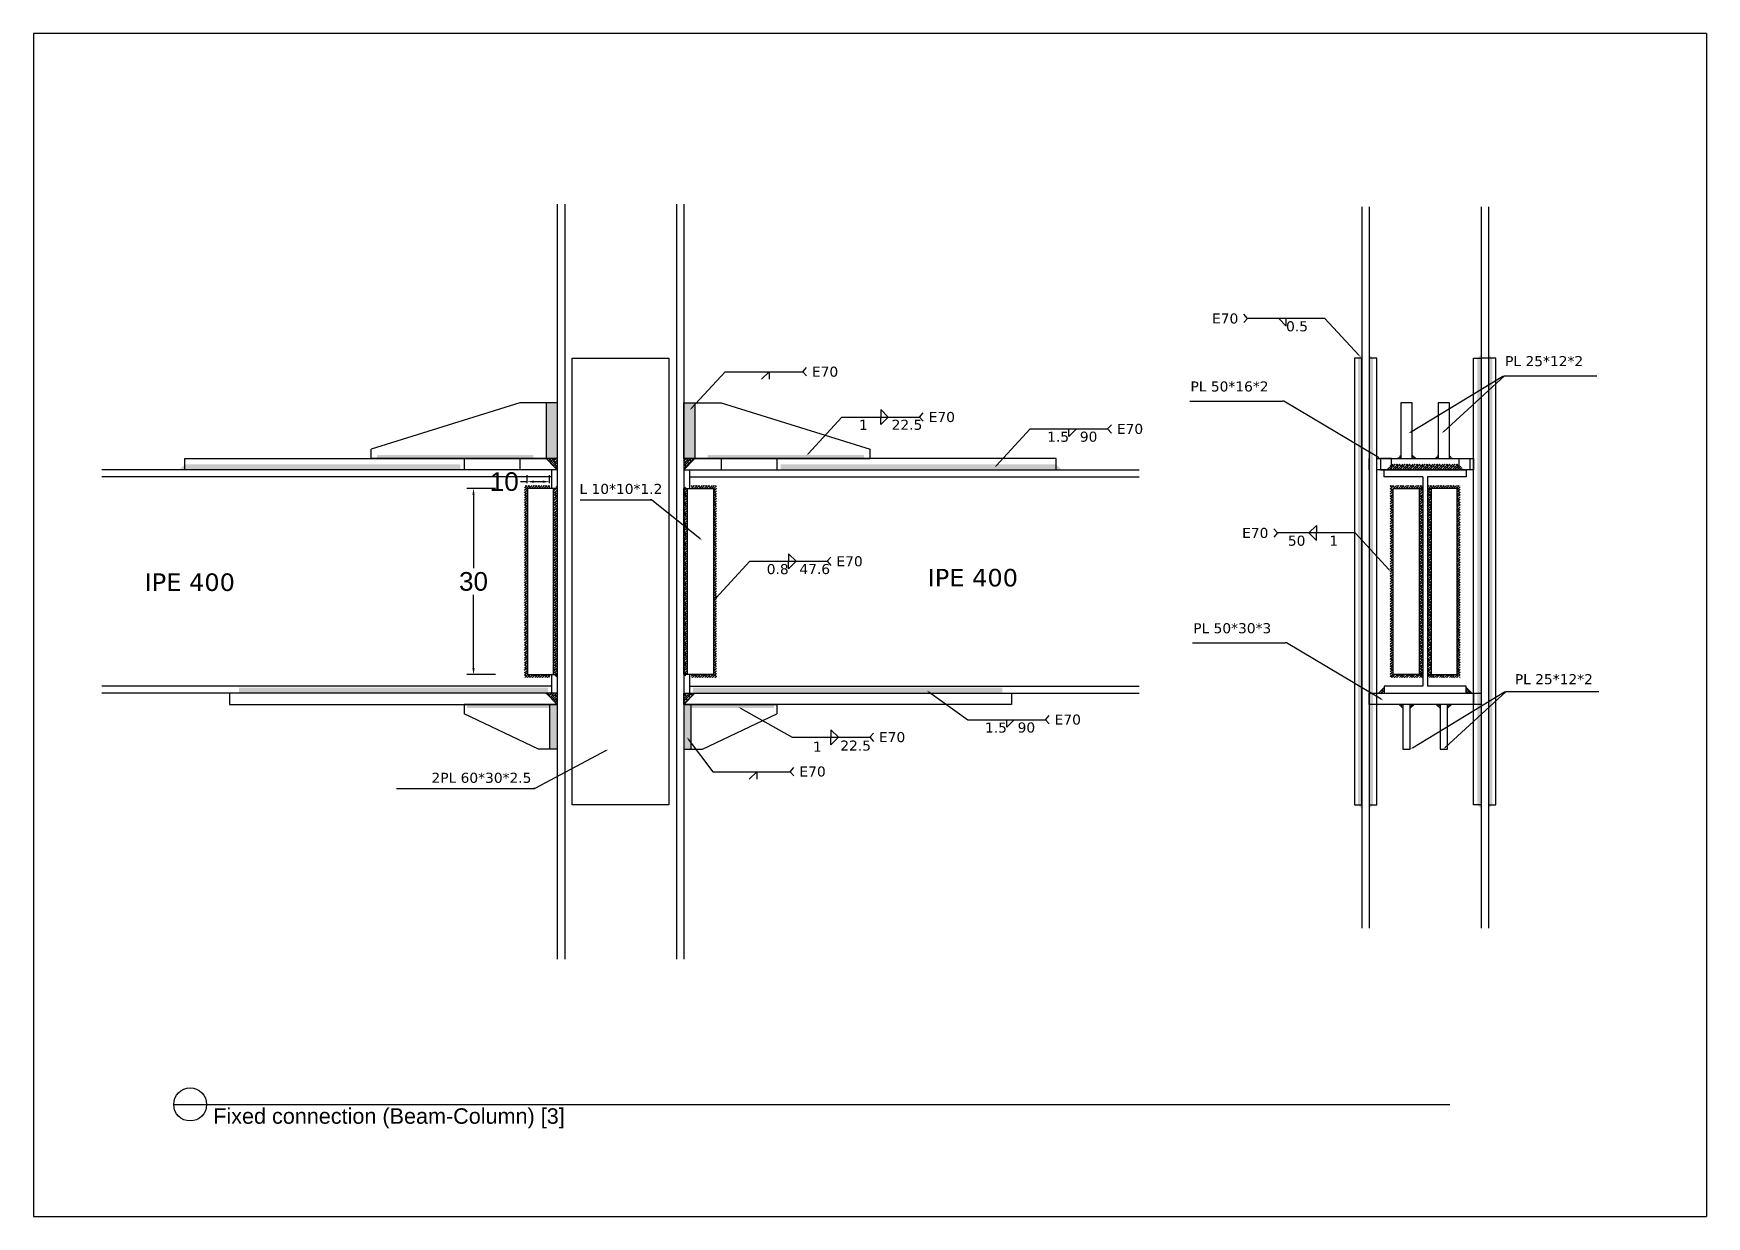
# Model space of a CAD drawing. Header units: metres. Extents: x 158 to 495, y 93 to 262.
# Drawn here: x 273.16 to 318.09, y 145.29 to 177.06 of the extents above; entities that cross this region are included whole.
import ezdxf
from ezdxf import colors
from ezdxf.entities.mleader import LeaderData, LeaderLine
from ezdxf.enums import TextEntityAlignment as Align
from ezdxf.math import Vec2, Vec3

# ---------------------------------------------------------------- set-up
doc = ezdxf.new("R2010")
doc.units = ezdxf.units.M
doc.header["$MEASUREMENT"] = 0
doc.styles.get("Standard").update_dxf_attribs({"font": 'arial.ttf'})
doc.styles.add('style1', font='verdana.ttf')
doc.dimstyles.get("Standard").update_dxf_attribs({"dimtxt": 0.18, "dimasz": 0.18, "dimexe": 0.18, "dimexo": 0.0625, "dimgap": 0.09, "dimtad": 0, "dimtih": 1, "dimtoh": 1, "dimdec": 4, "dimzin": 0, "dimdsep": 46, "dimtxsty": 'Standard', "dimcen": 0.09, "dimadec": 0, "dimazin": 0, "dimtfac": 1, "dimtdec": 4, "dimtofl": 0, "dimtmove": 0, "dimatfit": 3, "dimfxl": 1, "dimtolj": 1, "dimtzin": 0, "dimarcsym": 0})
pattern_1 = [(45, (66.594396, 16.915756), (-0.033587572, 0.033587572), []), (135, (66.594396, 16.915756), (-0.100762716, 0.033587572), [0.11875, -0.07125])]
pattern_2 = [(45, (66.594396, 16.915756), (-0.042426407, 0.042426407), []), (135, (66.594396, 16.915756), (-0.12727922, 0.042426407), [0.15, -0.09])]
pattern_3 = [(45, (57.3002, 16.915756), (-0.033587572, 0.033587572), []), (135, (57.3002, 16.915756), (-0.100762716, 0.033587572), [0.11875, -0.07125])]

# ---------------------------------------------------------------- blocks, each defined once
blk = doc.blocks.new('*D99')
at = {"color": 0, "lineweight": -2, "transparency": 16777216}
for p, q in [((285.566, 164.842), (284.796, 164.842)), ((284.976, 164.662), (284.976, 162.697)), ((284.976, 160.022), (284.976, 161.986)), ((285.566, 159.842), (284.796, 159.842))]:
    blk.add_line(p, q, dxfattribs=at)
at = {"color": 0, "transparency": 16777216}
for points in [[(284.946, 164.662), (285.006, 164.662), (284.976, 164.842)], [(284.946, 160.022), (285.006, 160.022), (284.976, 159.842)]]:
    blk.add_solid(points, dxfattribs=at)
at = {"layer": 'Defpoints', "color": 0, "transparency": 16777216}
for p in [(285.628, 164.842), (284.976, 159.842), (285.628, 159.842)]:
    blk.add_point(p, dxfattribs=at)
at = {"color": 0, "transparency": 16777216, "insert": (284.976, 162.342), "char_height": 2, "attachment_point": 5}
blk.add_mtext('\\A1;{\\H0.25x;30}', dxfattribs=at)
blk = doc.blocks.new('*D100')
at = {"color": 0, "lineweight": -2, "transparency": 16777216}
for p, q in [((286.417, 165.022), (286.237, 165.022)), ((286.417, 164.986), (286.417, 165.202)), ((286.837, 165.022), (286.597, 165.022)), ((287.017, 164.986), (287.017, 165.202))]:
    blk.add_line(p, q, dxfattribs=at)
at = {"color": 0, "transparency": 16777216}
for points in [[(286.597, 165.052), (286.597, 164.992), (286.417, 165.022)], [(286.837, 165.052), (286.837, 164.992), (287.017, 165.022)]]:
    blk.add_solid(points, dxfattribs=at)
at = {"layer": 'Defpoints', "color": 0, "transparency": 16777216}
for p in [(286.417, 165.022), (286.417, 164.923), (287.017, 164.923)]:
    blk.add_point(p, dxfattribs=at)
at = {"color": 0, "transparency": 16777216, "insert": (285.803, 165.022), "char_height": 2, "attachment_point": 5}
blk.add_mtext('\\A1;{\\H0.25x;10}', dxfattribs=at)

msp = doc.modelspace()

# ---------------------------------------------------------------- hatches: boundary and pattern name
h = msp.add_hatch()
h.set_pattern_fill('ANSI38', color=256, scale=0.38)
h.set_pattern_definition(pattern_1)
h.paths.add_polyline_path([(308.83386, 168.44175), (308.83386, 168.34175), (308.73386, 168.34175)])
h.paths.add_polyline_path([(308.73386, 168.34175), (308.83386, 168.34175), (308.83386, 156.34175), (308.73386, 156.34175)])
h.paths.add_polyline_path([(308.73386, 156.34175), (308.83386, 156.34175), (308.83386, 156.24175)])
h = msp.add_hatch()
h.set_pattern_fill('ANSI38', color=256, scale=0.38)
h.set_pattern_definition(pattern_1)
h.paths.add_polyline_path([(309.03386, 168.44175), (309.03386, 168.34175), (309.13386, 168.34175)])
h.paths.add_polyline_path([(309.13386, 168.34175), (309.03386, 168.34175), (309.03386, 156.34175), (309.13386, 156.34175)])
h.paths.add_polyline_path([(309.13386, 156.34175), (309.03386, 156.34175), (309.03386, 156.24175)])
h = msp.add_hatch()
h.set_pattern_fill('ANSI38', color=256, scale=0.38)
h.set_pattern_definition(pattern_1)
h.paths.add_polyline_path([(312.03386, 168.44175), (312.03386, 168.34175), (311.93386, 168.34175)])
h.paths.add_polyline_path([(311.93386, 168.34175), (312.03386, 168.34175), (312.03386, 156.34175), (311.93386, 156.34175)])
h.paths.add_polyline_path([(311.93386, 156.34175), (312.03386, 156.34175), (312.03386, 156.24175)])
h = msp.add_hatch()
h.set_pattern_fill('ANSI38', color=256, scale=0.38)
h.set_pattern_definition(pattern_1)
h.paths.add_polyline_path([(312.23386, 168.44175), (312.23386, 168.34175), (312.33386, 168.34175)])
h.paths.add_polyline_path([(312.33386, 168.34175), (312.23386, 168.34175), (312.23386, 156.34175), (312.33386, 156.34175)])
h.paths.add_polyline_path([(312.33386, 156.34175), (312.23386, 156.34175), (312.23386, 156.24175)])
h = msp.add_hatch()
h.set_pattern_fill('ANSI38', color=256, scale=0.48)
h.set_pattern_definition(pattern_2)
h.paths.add_polyline_path([(282.38517, 165.74175), (286.58517, 165.74175), (286.58517, 165.64175), (282.38517, 165.64175)])
h.paths.add_polyline_path([(277.22429, 165.49175), (284.62429, 165.49175), (284.62429, 165.34175), (277.22429, 165.34175)])
h.paths.add_polyline_path([(277.22429, 165.49175), (277.22429, 165.34175), (277.07429, 165.34175)])
h.paths.add_polyline_path([(286.92429, 167.14175), (287.22429, 167.14175), (287.22429, 165.64175), (286.92429, 165.64175)])
h.paths.add_polyline_path([(287.02429, 159.04175), (287.22429, 159.04175), (287.22429, 157.84175), (287.02429, 157.84175)])
h.paths.add_polyline_path([(284.8023, 159.04175), (287.0023, 159.04175), (287.0023, 158.94175), (284.8023, 158.94175)])
h.paths.add_polyline_path([(278.67454, 159.49175), (286.97454, 159.49175), (286.97454, 159.34175), (278.67454, 159.34175)])
h = msp.add_hatch()
h.set_pattern_fill('ANSI38', color=256, scale=0.48)
h.set_pattern_definition(pattern_2)
h.paths.add_polyline_path([(295.4634, 165.74175), (291.2634, 165.74175), (291.2634, 165.64175), (295.4634, 165.64175)])
h.paths.add_polyline_path([(300.62429, 165.49175), (293.22429, 165.49175), (293.22429, 165.34175), (300.62429, 165.34175)])
h.paths.add_polyline_path([(300.62429, 165.49175), (300.62429, 165.34175), (300.77429, 165.34175)])
h.paths.add_polyline_path([(290.92429, 167.14175), (290.62429, 167.14175), (290.62429, 165.64175), (290.92429, 165.64175)])
h.paths.add_polyline_path([(290.82429, 159.04175), (290.62429, 159.04175), (290.62429, 157.84175), (290.82429, 157.84175)])
h.paths.add_polyline_path([(293.04627, 159.04175), (290.84627, 159.04175), (290.84627, 158.94175), (293.04627, 158.94175)])
h.paths.add_polyline_path([(299.17403, 159.49175), (290.87403, 159.49175), (290.87403, 159.34175), (299.17403, 159.34175)])
h = msp.add_hatch()
h.set_pattern_fill('ANSI38', color=256, scale=0.38)
h.set_pattern_definition(pattern_1)
h.paths.add_polyline_path([(286.92429, 165.64175), (287.22429, 165.64175), (287.22429, 165.34175)])
h = msp.add_hatch()
h.set_pattern_fill('ANSI38', color=256, scale=0.38)
h.set_pattern_definition(pattern_1)
h.paths.add_polyline_path([(290.62429, 165.64175), (290.62429, 165.34175), (290.92429, 165.64175)])
h = msp.add_hatch()
h.set_pattern_fill('ANSI38', color=256, scale=0.38)
h.set_pattern_definition(pattern_3)
h.paths.add_polyline_path([(310.88386, 165.7469), (310.77872, 165.64175), (310.88386, 165.64175)])
h.paths.add_polyline_path([(311.18386, 165.7469), (311.18386, 165.64175), (311.28901, 165.64175)])
h.paths.add_polyline_path([(310.18386, 165.7469), (310.18386, 165.64175), (310.28901, 165.64175)])
h.paths.add_polyline_path([(309.88386, 165.7469), (309.77872, 165.64175), (309.88386, 165.64175)])
h.paths.add_polyline_path([(309.63386, 165.49175), (309.48386, 165.34175), (309.63386, 165.34175)])
h.paths.add_polyline_path([(311.43386, 165.49175), (309.63386, 165.49175), (309.63386, 165.34175), (311.43386, 165.34175)])
h.paths.add_polyline_path([(311.43386, 165.49175), (311.43386, 165.34175), (311.58386, 165.34175)])
h = msp.add_hatch()
h.set_pattern_fill('ANSI38', color=256, scale=0.38)
h.set_pattern_definition(pattern_1)
h.paths.add_polyline_path([(286.34429, 164.84175), (286.34429, 164.92175), (286.42429, 164.92175), (287.02429, 164.92175), (287.02429, 164.84175), (286.42429, 164.84175), (286.42429, 159.84175), (287.02429, 159.84175), (287.02429, 159.76175), (286.34429, 159.76175), (286.34429, 159.84175)])
h.paths.add_polyline_path([(287.14429, 164.84175), (287.22429, 164.84175), (287.22429, 159.84175), (287.14429, 159.84175)])
h.paths.add_polyline_path([(287.22429, 164.92175), (287.22429, 164.84175), (287.14429, 164.84175)])
h.paths.add_polyline_path([(287.14429, 159.84175), (287.22429, 159.84175), (287.22429, 159.76175)])
h = msp.add_hatch()
h.set_pattern_fill('ANSI38', color=256, scale=0.38)
h.set_pattern_definition(pattern_1)
h.paths.add_polyline_path([(291.50429, 164.84175), (291.50429, 164.92175), (291.42429, 164.92175), (290.82429, 164.92175), (290.82429, 164.84175), (291.42429, 164.84175), (291.42429, 159.84175), (290.82429, 159.84175), (290.82429, 159.76175), (291.50429, 159.76175), (291.50429, 159.84175)])
h.paths.add_polyline_path([(290.70429, 164.84175), (290.62429, 164.84175), (290.62429, 159.84175), (290.70429, 159.84175)])
h.paths.add_polyline_path([(290.62429, 164.92175), (290.62429, 164.84175), (290.70429, 164.84175)])
h.paths.add_polyline_path([(290.70429, 159.84175), (290.62429, 159.84175), (290.62429, 159.76175)])
h = msp.add_hatch()
h.set_pattern_fill('ANSI38', color=256, scale=0.38)
h.set_pattern_definition(pattern_3)
h.paths.add_polyline_path([(310.39386, 164.84175), (310.47386, 164.84175), (310.47386, 159.84175), (310.39386, 159.84175)], flags=17)
h.paths.add_polyline_path([(309.59386, 164.92175), (310.47386, 164.92175), (310.47386, 164.84175), (310.37386, 164.84175), (309.67386, 164.84175), (309.67386, 159.84175), (310.47386, 159.84175), (310.47386, 159.76175), (309.59386, 159.76175)])
h = msp.add_hatch()
h.set_pattern_fill('ANSI38', color=256, scale=0.38)
h.set_pattern_definition(pattern_3)
h.paths.add_polyline_path([(310.67386, 164.84175), (310.59386, 164.84175), (310.59386, 159.84175), (310.67386, 159.84175)], flags=17)
h.paths.add_polyline_path([(311.47386, 164.92175), (310.59386, 164.92175), (310.59386, 164.84175), (310.69386, 164.84175), (311.39386, 164.84175), (311.39386, 159.84175), (310.59386, 159.84175), (310.59386, 159.76175), (311.47386, 159.76175)])
h = msp.add_hatch()
h.set_pattern_fill('ANSI38', color=256, scale=0.38)
h.set_pattern_definition(pattern_1)
h.paths.add_polyline_path([(286.92429, 159.34175), (287.22429, 159.34175), (287.22429, 159.04175)])
h = msp.add_hatch()
h.set_pattern_fill('ANSI38', color=256, scale=0.38)
h.set_pattern_definition(pattern_1)
h.paths.add_polyline_path([(290.92429, 159.34175), (290.62429, 159.34175), (290.62429, 159.04175)])
h = msp.add_hatch()
h.set_pattern_fill('ANSI38', color=256, scale=0.38)
h.set_pattern_definition(pattern_3)
h.paths.add_polyline_path([(311.63386, 159.49175), (311.63386, 159.34175), (311.78386, 159.34175)])
h.paths.add_polyline_path([(311.23653, 159.04175), (311.13386, 159.04175), (311.13386, 158.93909)])
h.paths.add_polyline_path([(310.93386, 159.04175), (310.8312, 159.04175), (310.93386, 158.93909)])
h.paths.add_polyline_path([(310.23653, 159.04175), (310.13386, 159.04175), (310.13386, 158.93909)])
h.paths.add_polyline_path([(309.93386, 159.04175), (309.8312, 159.04175), (309.93386, 158.93909)])
h.paths.add_polyline_path([(309.43386, 159.49175), (309.28386, 159.34175), (309.43386, 159.34175)])

# ---------------------------------------------------------------- linework, layer by layer
for p, q in [((318.09021, 177.05945), (273.1582, 177.05945)), ((273.1582, 177.05945), (273.1582, 145.28934)), ((318.09021, 177.05945), (318.09021, 145.28934)), ((287.22429, 172.47872), (287.22429, 152.20478)), ((287.42429, 172.47872), (287.42429, 152.20478)), ((290.42429, 172.47872), (290.42429, 152.20478)), ((290.62429, 172.47872), (290.62429, 152.20478)), ((308.83386, 172.40519), (308.83386, 153.03364)), ((309.03386, 172.40519), (309.03386, 153.03364)), ((312.03386, 172.40519), (312.03386, 153.03364)), ((312.23386, 172.40519), (312.23386, 153.03364)), ((305.76366, 169.40617), (305.66242, 169.51803)), ((305.76366, 169.40617), (305.66242, 169.29432)), ((307.84355, 169.40617), (305.76366, 169.40617)), ((306.60011, 169.40617), (306.8036, 169.20268)), ((306.8036, 169.20268), (306.8036, 169.40617)), ((287.62429, 156.34175), (287.62429, 168.34175)), ((287.62429, 168.34175), (290.22429, 168.34175)), ((290.22429, 168.34175), (290.22429, 156.34175)), ((293.81659, 167.97698), (293.91783, 168.08883)), ((308.63386, 168.34175), (308.63386, 156.34175)), ((308.83386, 168.34175), (308.63386, 168.34175)), ((308.83386, 156.34175), (308.83386, 168.34175)), ((309.23386, 168.34175), (309.03386, 168.34175)), ((309.23386, 156.34175), (309.23386, 168.34175)), ((311.83386, 156.34175), (311.83386, 168.34175)), ((311.83386, 168.34175), (312.03386, 168.34175)), ((312.23386, 168.34175), (312.03386, 168.34175)), ((312.23386, 168.34175), (312.23386, 156.34175)), ((312.43386, 168.34175), (312.23386, 168.34175)), ((312.43386, 156.34175), (312.43386, 168.34175)), ((291.73671, 167.97698), (293.81659, 167.97698)), ((292.71436, 167.77348), (292.91786, 167.97698)), ((292.91786, 167.97698), (292.91786, 167.77348)), ((293.81659, 167.97698), (293.91783, 167.86512)), ((312.66245, 167.86586), (315.14768, 167.86586)), ((304.21261, 167.1856), (306.69783, 167.1856)), ((286.22429, 167.14175), (282.22429, 165.89175)), ((287.22429, 167.14175), (286.22429, 167.14175)), ((286.92429, 167.14175), (286.92429, 165.64175)), ((290.62429, 165.64175), (290.62429, 167.14175)), ((290.62429, 167.14175), (291.62429, 167.14175)), ((290.92429, 167.14175), (290.92429, 165.64175)), ((291.62429, 167.14175), (295.62429, 165.89175)), ((294.87167, 166.76), (296.95155, 166.76)), ((296.1151, 166.76), (295.91161, 166.96349)), ((295.91161, 166.96349), (295.91161, 166.76)), ((296.1151, 166.76), (295.91161, 166.55651)), ((295.91161, 166.55651), (295.91161, 166.76)), ((296.95155, 166.76), (297.0528, 166.87185)), ((296.95155, 166.76), (297.0528, 166.64815)), ((309.88386, 167.14175), (309.88386, 165.64175)), ((310.18386, 167.14175), (309.88386, 167.14175)), ((310.18386, 165.64175), (310.18386, 167.14175)), ((310.88386, 167.14175), (310.88386, 165.64175)), ((311.18386, 167.14175), (310.88386, 167.14175)), ((311.18386, 165.64175), (311.18386, 167.14175)), ((299.92591, 166.44018), (302.0058, 166.44018)), ((301.16935, 166.44018), (300.96586, 166.23669)), ((300.96586, 166.23669), (300.96586, 166.44018)), ((302.0058, 166.44018), (302.10704, 166.55204)), ((302.0058, 166.44018), (302.10704, 166.32833)), ((282.22429, 165.64175), (282.22429, 165.89175)), ((295.62429, 165.64175), (295.62429, 165.89175)), ((277.22429, 165.34175), (277.22429, 165.64175)), ((277.22429, 165.64175), (287.22429, 165.64175)), ((287.22429, 165.64175), (282.22429, 165.64175)), ((284.72429, 165.64175), (284.72429, 165.34175)), ((286.22429, 165.64175), (286.22429, 165.34175)), ((286.92429, 165.64175), (287.22429, 165.34175)), ((300.62429, 165.64175), (290.62429, 165.64175)), ((290.62429, 165.64175), (295.62429, 165.64175)), ((290.92429, 165.64175), (290.62429, 165.34175)), ((291.62429, 165.64175), (291.62429, 165.34175)), ((293.12429, 165.64175), (293.12429, 165.34175)), ((300.62429, 165.34175), (300.62429, 165.64175)), ((309.03386, 165.34175), (309.03386, 165.64175)), ((309.23386, 165.64175), (311.83386, 165.64175)), ((309.23386, 165.34175), (309.23386, 165.64175)), ((309.63386, 165.64175), (309.33386, 165.64175)), ((309.33386, 165.64175), (309.33386, 165.34175)), ((309.63386, 165.64175), (311.43386, 165.64175)), ((309.63386, 165.34175), (309.63386, 165.64175)), ((309.88386, 165.64175), (310.18386, 165.64175)), ((310.88386, 165.64175), (311.18386, 165.64175)), ((311.43386, 165.64175), (311.43386, 165.34175)), ((311.43386, 165.64175), (311.73386, 165.64175)), ((311.73386, 165.64175), (311.73386, 165.34175)), ((311.83386, 165.64175), (311.83386, 165.34175)), ((312.03386, 165.64175), (312.03386, 165.34175)), ((287.07429, 165.34175), (274.99268, 165.34175)), ((287.07429, 165.15175), (274.99268, 165.15175)), ((287.22429, 165.34175), (277.22429, 165.34175)), ((287.07429, 165.34175), (287.07429, 164.84175)), ((290.62429, 165.34175), (300.62429, 165.34175)), ((290.77429, 165.34175), (302.85589, 165.34175)), ((290.77429, 165.34175), (290.77429, 164.84175)), ((290.77429, 165.15175), (302.85589, 165.15175)), ((311.83386, 165.34175), (309.23386, 165.34175)), ((309.33386, 165.34175), (309.63386, 165.34175)), ((309.43386, 165.34175), (311.63386, 165.34175)), ((309.43386, 165.15175), (309.43386, 165.34175)), ((310.47386, 165.15175), (309.43386, 165.15175)), ((311.43386, 165.34175), (309.63386, 165.34175)), ((310.47386, 165.15175), (310.47386, 159.53175)), ((311.63386, 165.15175), (310.59386, 165.15175)), ((310.59386, 165.15175), (310.59386, 159.53175)), ((311.73386, 165.34175), (311.43386, 165.34175)), ((311.63386, 165.34175), (311.63386, 165.15175)), ((287.22429, 164.84175), (286.42429, 164.84175)), ((286.42429, 164.84175), (286.42429, 159.84175)), ((287.12429, 159.84175), (287.12429, 164.84175)), ((287.84227, 164.53785), (289.75794, 164.53785)), ((290.62429, 164.84175), (291.42429, 164.84175)), ((290.62429, 159.84175), (290.62429, 164.84175)), ((290.72429, 159.84175), (290.72429, 164.84175)), ((291.42429, 164.84175), (291.42429, 159.84175)), ((309.67386, 159.84175), (309.67386, 164.84175)), ((309.67386, 164.84175), (310.47386, 164.84175)), ((310.37386, 164.84175), (310.37386, 159.84175)), ((310.59386, 164.84175), (310.59386, 159.84175)), ((311.39386, 164.84175), (310.59386, 164.84175)), ((310.59386, 164.84175), (310.69386, 164.84175)), ((310.69386, 164.84175), (310.69386, 159.84175)), ((311.39386, 159.84175), (311.39386, 164.84175)), ((306.57187, 163.64685), (306.47063, 163.7587)), ((306.57187, 163.64685), (306.47063, 163.535)), ((308.65175, 163.64685), (306.57187, 163.64685)), ((307.40832, 163.64685), (307.61181, 163.85034)), ((307.40832, 163.64685), (307.61181, 163.44335)), ((307.61181, 163.85034), (307.61181, 163.64685)), ((307.61181, 163.44335), (307.61181, 163.64685)), ((292.39459, 162.88565), (294.47447, 162.88565)), ((293.63802, 162.88565), (293.43453, 163.08914)), ((293.43453, 163.08914), (293.43453, 162.88565)), ((293.63802, 162.88565), (293.43453, 162.68215)), ((293.43453, 162.68215), (293.43453, 162.88565)), ((294.47447, 162.88565), (294.57571, 162.9975)), ((294.47447, 162.88565), (294.57571, 162.7738)), ((304.28569, 160.69413), (306.77092, 160.69413)), ((287.07429, 159.53175), (274.99268, 159.53175)), ((286.42429, 159.84175), (287.22429, 159.84175)), ((287.07429, 159.84175), (287.07429, 159.34175)), ((291.42429, 159.84175), (290.62429, 159.84175)), ((290.77429, 159.84175), (290.77429, 159.34175)), ((290.77429, 159.53175), (302.85589, 159.53175)), ((310.47386, 159.53175), (309.43386, 159.53175)), ((309.43386, 159.53175), (309.43386, 159.34175)), ((310.47386, 159.84175), (309.67386, 159.84175)), ((310.59386, 159.84175), (311.39386, 159.84175)), ((311.63386, 159.53175), (310.59386, 159.53175)), ((311.63386, 159.34175), (311.63386, 159.53175)), ((287.07429, 159.34175), (274.99268, 159.34175)), ((287.22429, 159.34175), (278.42429, 159.34175)), ((278.42429, 159.34175), (278.42429, 159.04175)), ((287.22429, 159.04175), (286.92429, 159.34175)), ((290.62429, 159.34175), (299.42429, 159.34175)), ((290.62429, 159.04175), (290.62429, 159.34175)), ((290.62429, 159.04175), (290.92429, 159.34175)), ((290.77429, 159.34175), (302.85589, 159.34175)), ((299.42429, 159.34175), (299.42429, 159.04175)), ((309.03386, 159.34175), (312.03386, 159.34175)), ((309.03386, 159.04175), (309.03386, 159.34175)), ((309.03386, 159.34175), (312.03386, 159.34175)), ((309.03386, 159.04175), (309.03386, 159.34175)), ((309.23386, 159.34175), (311.83386, 159.34175)), ((309.23386, 159.04175), (309.23386, 159.34175)), ((309.43386, 159.49175), (309.28386, 159.34175)), ((309.43386, 159.34175), (311.63386, 159.34175)), ((311.63386, 159.34175), (311.63386, 159.49175)), ((311.63386, 159.49175), (311.78386, 159.34175)), ((311.83386, 159.34175), (311.83386, 159.04175)), ((312.03386, 159.34175), (312.03386, 159.04175)), ((312.03386, 159.34175), (312.03386, 159.04175)), ((312.71061, 159.3856), (315.19584, 159.3856)), ((278.42429, 159.04175), (287.22429, 159.04175)), ((287.22429, 159.04175), (284.72429, 159.04175)), ((284.72429, 159.04175), (284.72429, 158.79175)), ((286.72429, 157.84175), (284.72429, 158.79175)), ((287.02429, 157.84175), (287.02429, 159.04175)), ((299.42429, 159.04175), (290.62429, 159.04175)), ((290.62429, 159.04175), (293.12429, 159.04175)), ((290.62429, 159.04175), (290.62429, 157.84175)), ((290.82429, 157.84175), (290.82429, 159.04175)), ((291.12429, 157.84175), (293.12429, 158.79175)), ((293.12429, 159.04175), (293.12429, 158.79175)), ((298.25494, 158.6305), (300.33482, 158.6305)), ((299.49837, 158.6305), (299.29488, 158.42701)), ((299.29488, 158.42701), (299.29488, 158.6305)), ((300.33482, 158.6305), (300.43606, 158.74235)), ((300.33482, 158.6305), (300.43606, 158.51865)), ((312.03386, 159.04175), (309.03386, 159.04175)), ((312.03386, 159.04175), (309.03386, 159.04175)), ((311.83386, 159.04175), (309.23386, 159.04175)), ((309.8312, 159.04175), (309.93386, 158.93909)), ((309.93386, 159.04175), (309.93386, 157.84175)), ((310.13386, 159.04175), (309.93386, 159.04175)), ((310.13386, 157.84175), (310.13386, 159.04175)), ((310.13386, 158.93909), (310.23653, 159.04175)), ((310.93386, 158.93909), (310.8312, 159.04175)), ((310.93386, 159.04175), (310.93386, 157.84175)), ((311.13386, 159.04175), (310.93386, 159.04175)), ((311.13386, 157.84175), (311.13386, 159.04175)), ((311.23653, 159.04175), (311.13386, 158.93909)), ((294.7802, 158.15898), (294.5767, 158.36248)), ((294.5767, 158.36248), (294.5767, 158.15898)), ((295.61664, 158.15898), (295.71789, 158.27084)), ((287.22429, 157.84175), (286.72429, 157.84175)), ((290.62429, 157.84175), (291.12429, 157.84175)), ((293.53676, 158.15898), (295.61664, 158.15898)), ((294.7802, 158.15898), (294.5767, 157.95549)), ((294.5767, 157.95549), (294.5767, 158.15898)), ((295.61664, 158.15898), (295.71789, 158.04713)), ((309.93386, 157.84175), (310.13386, 157.84175)), ((310.93386, 157.84175), (311.13386, 157.84175)), ((293.48066, 157.23569), (293.5819, 157.34754)), ((291.40078, 157.23569), (293.48066, 157.23569)), ((292.37844, 157.0322), (292.58193, 157.23569)), ((292.58193, 157.23569), (292.58193, 157.0322)), ((293.48066, 157.23569), (293.5819, 157.12384)), ((282.90504, 156.77996), (286.62264, 156.77996)), ((290.22429, 156.34175), (287.62429, 156.34175)), ((308.63386, 156.34175), (308.83386, 156.34175)), ((309.03386, 156.34175), (309.23386, 156.34175)), ((312.03386, 156.34175), (311.83386, 156.34175)), ((312.23386, 156.34175), (312.43386, 156.34175)), ((276.92367, 148.29842), (277.80902, 148.29842)), ((277.80902, 148.29842), (311.20011, 148.29842)), ((273.1582, 145.28934), (318.09021, 145.28934))]:
    msp.add_line(p, q)
msp.add_circle((277.36635, 148.29842), 0.44268)

# ---------------------------------------------------------------- texts
msp.add_text('Fixed connection (Beam-Column) [3] ', height=0.4150084).set_placement((277.9861, 148.19557), align=Align.TOP_LEFT)
at = {"style": 'style1'}
for s, width, gutter_width, insert, char_height, attachment_point in [('E70', 0.6013939, 0.5, (305.51506, 169.54142), 0.27, 3), ('0.5', 0.27, 0.5, (307.38722, 169.33077), 0.27, 3), ('E70', 0.6013939, 0.5, (294.06519, 168.11223), 0.27, 1), ('PL 25*12*2', 3.6349856, 0.5, (312.68078, 168.39534), 0.27, 1), ('PL 50*16*2', 3.6349856, 0.5, (304.23094, 167.71509), 0.27, 1), ('E70', 0.6013939, 0.5, (297.20015, 166.89525), 0.27, 1), ('1', 0.27, 0.5, (295.328, 166.68459), 0.27, 1), ('22.5', 0.2563875, 0.5, (296.20521, 166.68682), 0.27, 1), ('1.5', 0.27, 0.5, (300.38224, 166.36478), 0.27, 1), ('90', 0.2563875, 0.5, (301.25946, 166.367), 0.27, 1), ('E70', 0.6013939, 0.5, (302.2544, 166.57543), 0.27, 1), ('L 10*10*1.2', 3.6349856, 0.5, (287.82171, 164.96461), 0.27, 1), ('E70', 0.6013939, 0.5, (306.32327, 163.7821), 0.27, 3), ('50', 0.2563875, 0.5, (307.31821, 163.57366), 0.27, 3), ('1', 0.27, 0.5, (308.19543, 163.57144), 0.27, 3), ('0.8', 0.27, 0.5, (292.85091, 162.81024), 0.27, 1), ('47.6', 0.2563875, 0.5, (293.72813, 162.81246), 0.27, 1), ('E70', 0.6013939, 0.5, (294.72307, 163.0209), 0.27, 1), ('IPE 400', 3.3227206, 0.87159, (297.17359, 162.68145), 0.470657, 1), ('IPE 400', 3.3227206, 0.87159, (276.14352, 162.55997), 0.470657, 1), ('PL 50*30*3', 3.6349856, 0.5, (304.30402, 161.22361), 0.27, 1), ('PL 25*12*2', 3.6349856, 0.5, (312.94158, 159.85434), 0.27, 1), ('E70', 0.6013939, 0.5, (300.58342, 158.49525), 0.27, 7), ('E70', 0.6013939, 0.5, (295.86524, 158.02373), 0.27, 7), ('1.5', 0.27, 0.5, (298.71126, 158.5551), 0.27, 1), ('90', 0.2563875, 0.5, (299.58848, 158.55732), 0.27, 1), ('1', 0.27, 0.5, (294.09215, 157.77256), 0.27, 7), ('22.5', 0.2563875, 0.5, (294.82671, 157.79602), 0.27, 7), ('E70', 0.6013939, 0.5, (293.72926, 157.10044), 0.27, 7), ('2PL 60*30*2.5', 3.6349856, 0.5, (283.84628, 157.20673), 0.27, 1)]:
    msp.add_mtext_dynamic_manual_height_columns(s, width=width, gutter_width=gutter_width, heights=[0], dxfattribs=dict(at, insert=insert, char_height=char_height, attachment_point=attachment_point))

# ---------------------------------------------------------------- dimensions: what is measured, and where the dimension line sits
dim = msp.add_linear_dim(base=(286.41663, 165.02159), p1=(287.01659, 164.9231), p2=(286.41663, 164.9231), text='{\\H0.25x;10}', dimstyle='Standard', override={"dimtxt": 2, "dimgap": 0.1, "dimdec": 1})
dim.commit()
dim.dimension.update_dxf_attribs({"geometry": '*D100', "text_midpoint": (285.8029, 165.02159)})
dim = msp.add_linear_dim(base=(284.97558, 159.84175), p1=(285.62838, 164.84175), p2=(285.62838, 159.84175), angle=90, text='{\\H0.25x;30}', dimstyle='Standard', override={"dimtxt": 2, "dimgap": 0.1, "dimdec": 1})
dim.commit()
dim.dimension.update_dxf_attribs({"geometry": '*D99', "text_midpoint": (284.97558, 162.34175), "dimtype": 160})

# ---------------------------------------------------------------- leaders
ml = msp.add_multileader_mtext('Standard')
ml.set_content('', color=256)
ml.set_leader_properties()
ml.build(insert=Vec2(0, 0))
ml.multileader.update_dxf_attribs({"dogleg_length": 0.36, "arrow_head_size": 0.0653})
ctx = ml.context
ctx.base_point, ctx.char_height, ctx.arrow_head_size, ctx.landing_gap_size, ctx.plane_origin = Vec3(307.78955, 169.40617), 0.018, 0.0653, 0.009, Vec3(308.86878, 169.15948)
ctx.text_align_type = 2
notes = []
notes.append((ctx, [(0, (1, 1, 0), (307.84355, 169.40617), (-1, 0), 0.036, [(0, [(308.79932, 168.36951)], 0, [])])]))
ctx.mtext.insert, ctx.mtext.alignment, ctx.mtext.flow_direction = Vec3(307.79855, 169.41517), 3, 5
ml = msp.add_multileader_mtext('Standard')
ml.set_content('', color=256)
ml.set_leader_properties()
ml.build(insert=Vec2(0, 0))
ml.multileader.update_dxf_attribs({"dogleg_length": 0.36, "arrow_head_size": 0.0653})
ctx = ml.context
ctx.base_point, ctx.char_height, ctx.arrow_head_size, ctx.landing_gap_size, ctx.plane_origin = Vec3(291.77271, 167.97698), 0.018, 0.0653, 0.009, Vec3(290.71147, 167.73028)
notes.append((ctx, [(0, (1, 1, 0), (291.73671, 167.97698), (1, 0), 0.036, [(0, [(290.78093, 166.94031)], 0, [])])]))
ctx.mtext.insert, ctx.mtext.flow_direction = Vec3(291.78171, 167.98598), 5
ml = msp.add_multileader_mtext('Standard')
ml.set_content('', color=256)
ml.set_leader_properties()
ml.build(insert=Vec2(0, 0))
ml.multileader.update_dxf_attribs({"dogleg_length": 0.36, "arrow_head_size": 0.0653})
ctx = ml.context
ctx.base_point, ctx.char_height, ctx.arrow_head_size, ctx.landing_gap_size, ctx.plane_origin = Vec3(312.65345, 167.85686), 0.018, 0.0653, 0.009, Vec3(303.79798, 171.56634)
notes.append((ctx, [(1, (1, 1, 0), (312.61745, 167.85686), (1, 0), 0.036, [(0, [(310.08571, 166.322)], 0, [])])]))
ctx.mtext.insert, ctx.mtext.flow_direction = Vec3(312.66245, 167.86586), 5
ml = msp.add_multileader_mtext('Standard')
ml.set_content('', color=256)
ml.set_leader_properties()
ml.build(insert=Vec2(0, 0))
ml.multileader.update_dxf_attribs({"dogleg_length": 0.36, "arrow_head_size": 0.0653})
ctx = ml.context
ctx.base_point, ctx.char_height, ctx.arrow_head_size, ctx.landing_gap_size, ctx.plane_origin = Vec3(312.69845, 167.86586), 0.018, 0.0653, 0.009, Vec3(304.3933, 171.56634)
notes.append((ctx, [(1, (1, 1, 0), (312.66245, 167.86586), (1, 0), 0.036, [(0, [(310.97369, 166.322)], 0, [])])]))
ctx.mtext.insert, ctx.mtext.flow_direction = Vec3(312.70745, 167.87486), 5
ml = msp.add_multileader_mtext('Standard')
ml.set_content('', color=256)
ml.set_leader_properties()
ml.build(insert=Vec2(0, 0))
ml.multileader.update_dxf_attribs({"dogleg_length": 0.36, "arrow_head_size": 0.0653})
ctx = ml.context
ctx.base_point, ctx.char_height, ctx.arrow_head_size, ctx.landing_gap_size, ctx.plane_origin = Vec3(306.67983, 167.1856), 0.018, 0.0653, 0.009, Vec3(298.37469, 170.88609)
ctx.text_align_type = 2
notes.append((ctx, [(0, (1, 1, 0), (306.73383, 167.1856), (-1, 0), 0.036, [(0, [(309.33386, 165.64175)], 0, [])])]))
ctx.mtext.insert, ctx.mtext.alignment, ctx.mtext.flow_direction = Vec3(306.68883, 167.1946), 3, 5
ml = msp.add_multileader_mtext('Standard')
ml.set_content('', color=256)
ml.set_leader_properties()
ml.build(insert=Vec2(0, 0))
ml.multileader.update_dxf_attribs({"dogleg_length": 0.36, "arrow_head_size": 0.0653})
ctx = ml.context
ctx.base_point, ctx.char_height, ctx.arrow_head_size, ctx.landing_gap_size, ctx.plane_origin = Vec3(294.90767, 166.76), 0.018, 0.0653, 0.009, Vec3(293.84643, 166.5133)
notes.append((ctx, [(0, (1, 1, 0), (294.87167, 166.76), (1, 0), 0.036, [(0, [(293.91589, 165.72333)], 0, [])])]))
ctx.mtext.insert, ctx.mtext.flow_direction = Vec3(294.91667, 166.769), 5
ml = msp.add_multileader_mtext('Standard')
ml.set_content('', color=256)
ml.set_leader_properties()
ml.build(insert=Vec2(0, 0))
ml.multileader.update_dxf_attribs({"dogleg_length": 0.36, "arrow_head_size": 0.0653})
ctx = ml.context
ctx.base_point, ctx.char_height, ctx.arrow_head_size, ctx.landing_gap_size, ctx.plane_origin = Vec3(299.96191, 166.44018), 0.018, 0.0653, 0.009, Vec3(298.90068, 166.19348)
notes.append((ctx, [(0, (1, 1, 0), (299.92591, 166.44018), (1, 0), 0.036, [(0, [(298.97014, 165.40352)], 0, [])])]))
ctx.mtext.insert, ctx.mtext.flow_direction = Vec3(299.97091, 166.44918), 5
ml = msp.add_multileader_mtext('Standard')
ml.set_content('', color=256)
ml.set_leader_properties()
ml.build(insert=Vec2(0, 0))
ml.multileader.update_dxf_attribs({"dogleg_length": 0.36, "arrow_head_size": 0.0653})
ctx = ml.context
ctx.base_point, ctx.char_height, ctx.arrow_head_size, ctx.landing_gap_size, ctx.plane_origin = Vec3(289.70394, 164.53785), 0.018, 0.0653, 0.009, Vec3(291.73295, 164.1021)
ctx.text_align_type = 2
notes.append((ctx, [(0, (1, 1, 0), (289.75794, 164.53785), (-1, 0), 0.036, [(0, [(291.11046, 163.45075)], 0, [])])]))
ctx.mtext.insert, ctx.mtext.alignment, ctx.mtext.flow_direction = Vec3(289.71294, 164.54685), 3, 5
ml = msp.add_multileader_mtext('Standard')
ml.set_content('', color=256)
ml.set_leader_properties()
ml.build(insert=Vec2(0, 0))
ml.multileader.update_dxf_attribs({"dogleg_length": 0.36, "arrow_head_size": 0.0653})
ctx = ml.context
ctx.base_point, ctx.char_height, ctx.arrow_head_size, ctx.landing_gap_size, ctx.plane_origin = Vec3(308.59775, 163.64685), 0.018, 0.0653, 0.009, Vec3(309.67699, 163.40015)
ctx.text_align_type = 2
notes.append((ctx, [(0, (1, 1, 0), (308.65175, 163.64685), (-1, 0), 0.036, [(0, [(309.60753, 162.61018)], 0, [])])]))
ctx.mtext.insert, ctx.mtext.alignment, ctx.mtext.flow_direction = Vec3(308.60675, 163.65585), 3, 5
ml = msp.add_multileader_mtext('Standard')
ml.set_content('', color=256)
ml.set_leader_properties()
ml.build(insert=Vec2(0, 0))
ml.multileader.update_dxf_attribs({"dogleg_length": 0.36, "arrow_head_size": 0.0653})
ctx = ml.context
ctx.base_point, ctx.char_height, ctx.arrow_head_size, ctx.landing_gap_size, ctx.plane_origin = Vec3(292.43059, 162.88565), 0.018, 0.0653, 0.009, Vec3(291.36935, 162.63895)
notes.append((ctx, [(0, (1, 1, 0), (292.39459, 162.88565), (1, 0), 0.036, [(0, [(291.43881, 161.84898)], 0, [])])]))
ctx.mtext.insert, ctx.mtext.flow_direction = Vec3(292.43959, 162.89465), 5
ml = msp.add_multileader_mtext('Standard')
ml.set_content('', color=256)
ml.set_leader_properties()
ml.build(insert=Vec2(0, 0))
ml.multileader.update_dxf_attribs({"dogleg_length": 0.36, "arrow_head_size": 0.0653})
ctx = ml.context
ctx.base_point, ctx.char_height, ctx.arrow_head_size, ctx.landing_gap_size, ctx.plane_origin = Vec3(306.75292, 160.69413), 0.018, 0.0653, 0.009, Vec3(298.44777, 164.39461)
ctx.text_align_type = 2
notes.append((ctx, [(0, (1, 1, 0), (306.80692, 160.69413), (-1, 0), 0.036, [(0, [(309.40694, 159.15027)], 0, [])])]))
ctx.mtext.insert, ctx.mtext.alignment, ctx.mtext.flow_direction = Vec3(306.76192, 160.70313), 3, 5
ml = msp.add_multileader_mtext('Standard')
ml.set_content('', color=256)
ml.set_leader_properties()
ml.build(insert=Vec2(0, 0))
ml.multileader.update_dxf_attribs({"dogleg_length": 0.36, "arrow_head_size": 0.0653})
ctx = ml.context
ctx.base_point, ctx.char_height, ctx.arrow_head_size, ctx.landing_gap_size, ctx.plane_origin = Vec3(298.29094, 158.6305), 0.018, 0.0653, 0.009, Vec3(297.2297, 158.8772)
notes.append((ctx, [(0, (1, 1, 0), (298.25494, 158.6305), (1, 0), 0.036, [(0, [(297.15148, 159.41298)], 0, [])])]))
ctx.mtext.insert, ctx.mtext.flow_direction = Vec3(298.29994, 158.6395), 5
ml = msp.add_multileader_mtext('Standard')
ml.set_content('', color=256)
ml.set_leader_properties()
ml.build(insert=Vec2(0, 0))
ml.multileader.update_dxf_attribs({"dogleg_length": 0.36, "arrow_head_size": 0.0653})
ctx = ml.context
ctx.base_point, ctx.char_height, ctx.arrow_head_size, ctx.landing_gap_size, ctx.plane_origin = Vec3(312.70161, 159.3766), 0.018, 0.0653, 0.009, Vec3(303.84614, 163.08609)
notes.append((ctx, [(1, (1, 1, 0), (312.66561, 159.3766), (1, 0), 0.036, [(0, [(310.13386, 157.84175)], 0, [])])]))
ctx.mtext.insert, ctx.mtext.flow_direction = Vec3(312.71061, 159.3856), 5
ml = msp.add_multileader_mtext('Standard')
ml.set_content('', color=256)
ml.set_leader_properties()
ml.build(insert=Vec2(0, 0))
ml.multileader.update_dxf_attribs({"dogleg_length": 0.36, "arrow_head_size": 0.0653})
ctx = ml.context
ctx.base_point, ctx.char_height, ctx.arrow_head_size, ctx.landing_gap_size, ctx.plane_origin = Vec3(312.74661, 159.3856), 0.018, 0.0653, 0.009, Vec3(304.44146, 163.08609)
notes.append((ctx, [(1, (1, 1, 0), (312.71061, 159.3856), (1, 0), 0.036, [(0, [(311.02185, 157.84175)], 0, [])])]))
ctx.mtext.insert, ctx.mtext.flow_direction = Vec3(312.75561, 159.3946), 5
ml = msp.add_multileader_mtext('Standard')
ml.set_content('', color=256)
ml.set_leader_properties()
ml.build(insert=Vec2(0, 0))
ml.multileader.update_dxf_attribs({"dogleg_length": 0.36, "arrow_head_size": 0.0653})
ctx = ml.context
ctx.base_point, ctx.char_height, ctx.arrow_head_size, ctx.landing_gap_size, ctx.plane_origin = Vec3(293.57276, 158.15898), 0.018, 0.0653, 0.009, Vec3(292.51152, 158.40568)
notes.append((ctx, [(0, (1, 1, 0), (293.53676, 158.15898), (1, 0), 0.036, [(0, [(292.09234, 158.9714)], 0, [])])]))
ctx.mtext.insert, ctx.mtext.flow_direction = Vec3(293.58176, 158.16798), 5
ml = msp.add_multileader_mtext('Standard')
ml.set_content('', color=256)
ml.set_leader_properties()
ml.build(insert=Vec2(0, 0))
ml.multileader.update_dxf_attribs({"dogleg_length": 0.36, "arrow_head_size": 0.0653})
ctx = ml.context
ctx.base_point, ctx.char_height, ctx.arrow_head_size, ctx.landing_gap_size, ctx.plane_origin = Vec3(291.43678, 157.23569), 0.018, 0.0653, 0.009, Vec3(290.37554, 157.48239)
notes.append((ctx, [(0, (1, 1, 0), (291.40078, 157.23569), (1, 0), 0.036, [(0, [(290.70592, 158.16529)], 0, [])])]))
ctx.mtext.insert, ctx.mtext.flow_direction = Vec3(291.44578, 157.24469), 5
ml = msp.add_multileader_mtext('Standard')
ml.set_content('', color=256)
ml.set_leader_properties()
ml.build(insert=Vec2(0, 0))
ml.multileader.update_dxf_attribs({"dogleg_length": 0.36, "arrow_head_size": 0.0653})
ctx = ml.context
ctx.base_point, ctx.char_height, ctx.arrow_head_size, ctx.landing_gap_size, ctx.plane_origin = Vec3(286.56864, 156.77996), 0.018, 0.0653, 0.009, Vec3(288.59766, 156.34421)
ctx.text_align_type = 2
notes.append((ctx, [(0, (1, 1, 0), (286.62264, 156.77996), (-1, 0), 0.036, [(0, [(288.59766, 157.83114)], 0, [])])]))
ctx.mtext.insert, ctx.mtext.alignment, ctx.mtext.flow_direction = Vec3(286.57764, 156.78896), 3, 5
for ctx, leaders in notes:
    for number, flags, end, landing, length, lines in leaders:
        leader = LeaderData()
        leader.index, (leader.has_last_leader_line, leader.has_dogleg_vector, leader.attachment_direction) = number, flags
        leader.last_leader_point, leader.dogleg_vector, leader.dogleg_length = Vec3(end), Vec3(landing), length
        for number, points, colour, breaks in lines:
            line = LeaderLine()
            line.index, line.vertices, line.color, line.breaks = number, Vec3.list(points), colors.encode_raw_color(colour), breaks
            leader.lines.append(line)
        ctx.leaders.append(leader)

doc.saveas('drawing.dxf')
